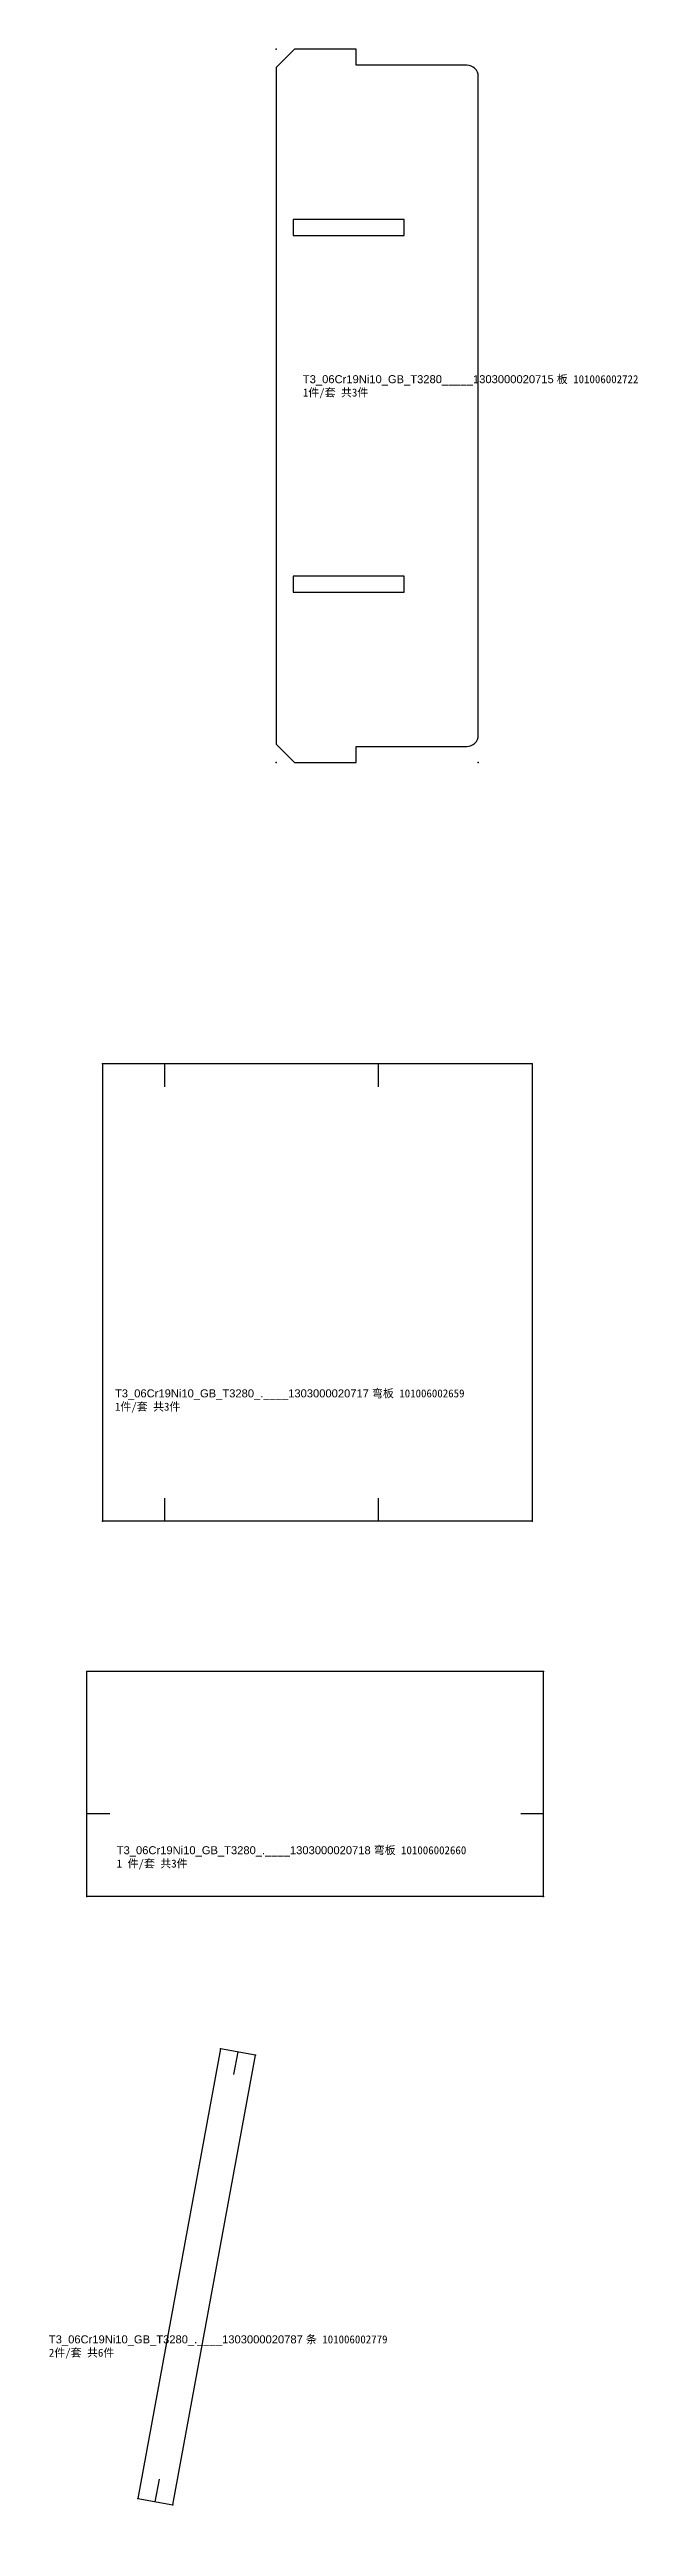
# Model space of a CAD drawing. Header units: millimetres. Extents: x 69569 to 103620, y -8463 to 17679.
# Drawn here: x 75893 to 76150, y 9292 to 10366 of the extents above; entities that cross this region are included whole.
import ezdxf

# ---------------------------------------------------------------- set-up
doc = ezdxf.new("R2010")
doc.units = ezdxf.units.MM
doc.styles.get("Standard").update_dxf_attribs({"font": 'arial.ttf'})

# ---------------------------------------------------------------- blocks, each defined once
blk = doc.blocks.new('板 101006002722')
at = {"color": 7, "linetype": 'Continuous'}
for p in [(-73.1, 198.8), (-73.1, 198.8), (-73.1, 198.8), (-73.1, 198.8), (-73.1, 198.8), (-73.1, -113.2), (-73.1, -113.2), (-73.1, -113.2), (-73.1, -113.2), (-73.1, -113.2), (15.4, -113.2), (15.4, -113.2), (15.4, -113.2), (15.4, -113.2), (15.4, -113.2)]:
    blk.add_point(p, dxfattribs=at)
at = {"layer": 'Defpoints'}
for p, q in [((-65.1, 198.8), (-73.1, 190.8)), ((-38.1, 198.8), (-65.1, 198.8)), ((-38.1, 191.8), (-38.1, 198.8)), ((-73.1, 190.8), (-73.1, -105.2)), ((10.4, 191.8), (-38.1, 191.8)), ((15.4, -101.2), (15.4, 186.8)), ((-65.6, 124.3), (-65.6, 117.3)), ((-17.1, 124.3), (-65.6, 124.3)), ((-17.1, 117.3), (-17.1, 124.3)), ((-65.6, 117.3), (-17.1, 117.3)), ((-17.1, -31.7), (-65.6, -31.7)), ((-65.6, -31.7), (-65.6, -38.7)), ((-17.1, -38.7), (-17.1, -31.7)), ((-65.6, -38.7), (-17.1, -38.7)), ((-73.1, -105.2), (-65.1, -113.2)), ((-38.1, -106.2), (10.4, -106.2)), ((-38.1, -113.2), (-38.1, -106.2)), ((-65.1, -113.2), (-38.1, -113.2))]:
    blk.add_line(p, q, dxfattribs=at)
for centre, start, end in [((10.4, 186.8), 0, 90), ((10.4, -101.2), 270, 0)]:
    blk.add_arc(centre, 5, start, end, dxfattribs=at)
at = {"insert": (-61.4, 56.2), "char_height": 3.5, "width": 183.059, "attachment_point": 1}
blk.add_mtext('{\\C3;T3_06Cr19Ni10_GB_T3280_____1303000020715 \\fSimSun|b0|i0|c134|p2;板 \\Ftxt|c134;101006002722\\P1\\fSimSun|b0|i0|c134|p2;件\\Ftxt|c134;/\\fSimSun|b0|i0|c134|p2;套\\Ftxt|c134; \\fSimSun|b0|i0|c134|p2;共3件}', dxfattribs=at)
blk = doc.blocks.new('弯板 101006002659')
at = {"color": 7, "linetype": 'Continuous'}
for p, q in [((-93.6, 100), (-93.6, -100)), ((94.4, 100), (-93.6, 100)), ((94.4, 100), (94.4, -100)), ((94.4, -100), (-93.6, -100))]:
    blk.add_line(p, q, dxfattribs=at)
at = {"color": 6, "linetype": 'Continuous'}
for p, q in [((-66.4, 90), (-66.4, 100)), ((27.1, 100), (27.1, 90)), ((-66.4, -100), (-66.4, -90)), ((27.1, -90), (27.1, -100))]:
    blk.add_line(p, q, dxfattribs=at)
at = {"color": 7, "linetype": 'Continuous'}
for p in [(-93.6, 100), (94.4, 100), (-93.6, -100), (94.4, -100)]:
    blk.add_point(p, dxfattribs=at)
at = {"insert": (-88.2, -42.4), "char_height": 3.5, "width": 189.54, "attachment_point": 1}
blk.add_mtext('{\\C3;T3_06Cr19Ni10_GB_T3280_.____1303000020717 \\fSimSun|b0|i0|c134|p2;弯板 \\Ftxt|c134;101006002659\\P1\\fSimSun|b0|i0|c134|p2;件\\Ftxt|c134;/\\fSimSun|b0|i0|c134|p2;套\\Ftxt|c134; \\fSimSun|b0|i0|c134|p2;共\\Ftxt|c134;3\\fSimSun|b0|i0|c134|p2;件}', dxfattribs=at)
blk = doc.blocks.new('弯板 101006002660')
at = {"color": 7, "linetype": 'Continuous'}
for p, q in [((200, 37.9), (0, 37.9)), ((0, -60.6), (0, 37.9)), ((200, -60.6), (200, 37.9)), ((200, -60.6), (0, -60.6))]:
    blk.add_line(p, q, dxfattribs=at)
at = {"color": 6, "linetype": 'Continuous'}
for p, q in [((10, -24.4), (0, -24.4)), ((200, -24.4), (190, -24.4))]:
    blk.add_line(p, q, dxfattribs=at)
at = {"color": 7, "linetype": 'Continuous'}
for p in [(0, 37.9), (200, 37.9), (0, -60.6), (200, -60.6)]:
    blk.add_point(p, dxfattribs=at)
at = {"insert": (13.1, -38.6), "char_height": 3.5, "width": 188.927, "attachment_point": 1}
blk.add_mtext('{\\C3;T3_06Cr19Ni10_GB_T3280_.____1303000020718 \\fSimSun|b0|i0|c134|p2;弯板 \\Ftxt|c134;101006002660\\P1 \\fSimSun|b0|i0|c134|p2;件\\Ftxt|c134;/\\fSimSun|b0|i0|c134|p2;套\\Ftxt|c134; \\fSimSun|b0|i0|c134|p2;共\\Ftxt|c134;3\\fSimSun|b0|i0|c134|p2;件}', dxfattribs=at)
blk = doc.blocks.new('条 101006002779')
at = {"color": 7, "linetype": 'Continuous'}
for p, q in [((2.8, 101.2), (-33.3, -95.6)), ((-18.1, -98.4), (18.1, 98.4)), ((18.1, 98.4), (2.8, 101.2)), ((-33.3, -95.6), (-18.1, -98.4))]:
    blk.add_line(p, q, dxfattribs=at)
at = {"color": 6, "linetype": 'Continuous'}
for p, q in [((8.6, 89.9), (10.5, 99.8)), ((-25.7, -97), (-23.9, -87.1))]:
    blk.add_line(p, q, dxfattribs=at)
at = {"color": 7, "linetype": 'Continuous'}
for p in [(2.8, 101.2), (18.1, 98.4), (-33.3, -95.6), (-18.1, -98.4)]:
    blk.add_point(p, dxfattribs=at)
at = {"insert": (-72.3, -24.2), "char_height": 3.5, "width": 185.509, "attachment_point": 1}
blk.add_mtext('{\\C3;T3_06Cr19Ni10_GB_T3280_.____1303000020787 \\fSimSun|b0|i0|c134|p2;条 \\Ftxt|c134;101006002779\\P2\\fSimSun|b0|i0|c134|p2;件\\Ftxt|c134;/\\fSimSun|b0|i0|c134|p2;套\\Ftxt|c134; \\fSimSun|b0|i0|c134|p2;共\\Ftxt|c134;6\\fSimSun|b0|i0|c134|p2;件}', dxfattribs=at)

msp = doc.modelspace()

# ---------------------------------------------------------------- block references
for name, p in [('板 101006002722', (76065.1699, 10167.24227)), ('弯板 101006002659', (76009.69552, 9822.21885)), ('弯板 101006002660', (75909.17509, 9618.57811)), ('条 101006002779', (75964.8599, 9390.22331))]:
    msp.add_blockref(name, p)

doc.saveas('drawing.dxf')
